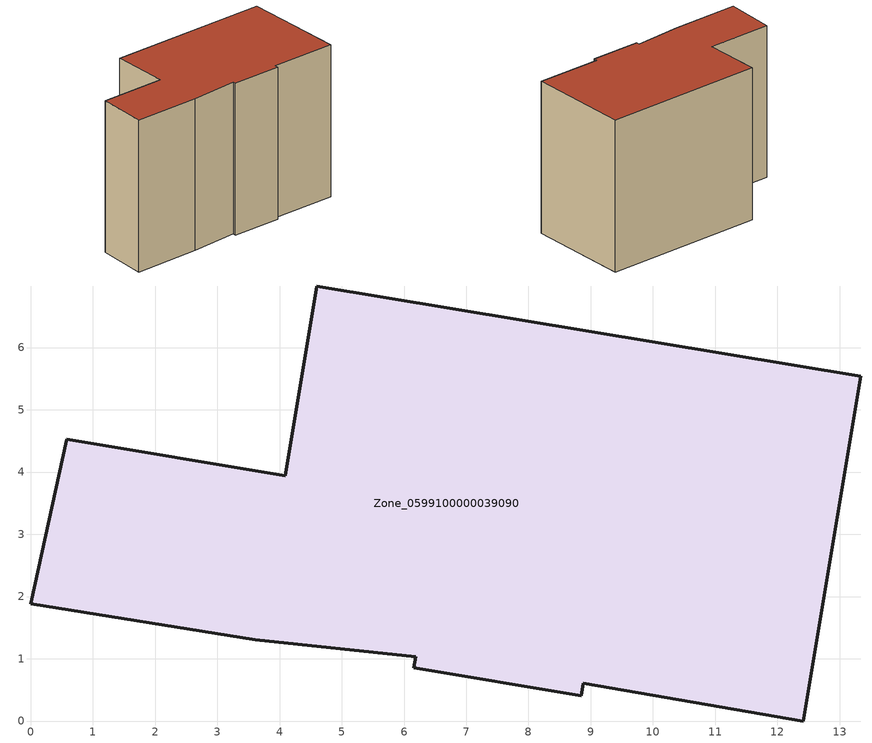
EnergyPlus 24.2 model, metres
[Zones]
Zone_0599100000039090
 floor ground (C_G): 3.61,1.31 0,1.89 0.58,4.53 4.09,3.94 4.6,6.99 13.34,5.54 12.41,0 8.88,0.61 8.85,0.41 6.16,0.86 6.19,1.03 z0
 wall outside (C_F): 6.19,1.03 6.16,0.86 8.85,0.41 8.88,0.61 12.41,0 13.34,5.54 4.6,6.99 4.09,3.94 0.58,4.53 0,1.89 3.61,1.31 6.19,1.03 z0:8.34
 roof outside (C_R): 0,1.89 3.61,1.31 6.19,1.03 6.16,0.86 8.85,0.41 8.88,0.61 12.41,0 13.34,5.54 4.6,6.99 4.09,3.94 0.58,4.53 z8.34
[BUILDING]
Pand.0599100000039090: North Axis=0; Terrain=City; Loads Convergence Tolerance Value=0.04; Temperature Convergence Tolerance Value=0.4; Solar Distribution=FullExterior; Maximum Number of Warmup Days=25; Minimum Number of Warmup Days=1
[Site:Location]
Rotterdam.The.Hague.AP_ZH_NLD Design_Conditions: Latitude=51.96; Longitude=4.45; Time Zone=1; Elevation=-4.5
[SITE:GROUNDTEMPERATURE:BUILDINGSURFACE]
18, 18, 18, 18, 18, 18, 18, 18, 18, 18, 18, 18
[MATERIAL] Thermal Absorptance=0.9; Solar Absorptance=0.7; Visible Absorptance=0.7
Name | Roughness | Thickness | Conductivity | Density | Specific Heat
G.TC.1975-1991 | MediumSmooth | 0.15 | 0.288461 | 540 | 1210
F.TC.1975-1991 | Rough | 0.3 | 0.230769 | 1920 | 840
R.TC.1975-1991 | MediumRough | 0.2 | 0.153846 | 1500 | 1000
[CONSTRUCTION]
C_G: G.TC.1975-1991
C_F: F.TC.1975-1991
C_R: R.TC.1975-1991
[ZONE]
Zone_0599100000039090: Type=1; Multiplier=1; Ceiling Height=Autocalculate; Volume=Autocalculate; Floor Area=autocalculate; Part of Total Floor Area=Yes
[ZONEINFILTRATION:DESIGNFLOWRATE]
Infil_Zone_0599100000039090: Zone or ZoneList or Space or SpaceList=Zone_0599100000039090; Schedule=AlwaysOn; Design Flow Rate Calculation Method=Flow/Area; Flow Rate per Floor Area=0.003; Constant Term Coefficient=1; Temperature Term Coefficient=0; Velocity Term Coefficient=0; Velocity Squared Term Coefficient=0
[HVACTEMPLATE:ZONE:IDEALLOADSAIRSYSTEM]
Zone_0599100000039090: Maximum Heating Supply Air Temperature=50; Minimum Cooling Supply Air Temperature=13; Maximum Heating Supply Air Humidity Ratio=0.0156; Minimum Cooling Supply Air Humidity Ratio=0.0077; Heating Limit=NoLimit; Cooling Limit=NoLimit; Dehumidification Control Type=ConstantSensibleHeatRatio; Cooling Sensible Heat Ratio=0.7; Dehumidification Setpoint=60; Humidification Control Type=None; Humidification Setpoint=30; Outdoor Air Method=None; Outdoor Air Flow Rate per Person=0.00944; Outdoor Air Flow Rate per Zone Floor Area=0; Outdoor Air Flow Rate per Zone=0; Demand Controlled Ventilation Type=None; Outdoor Air Economizer Type=NoEconomizer; Heat Recovery Type=None; Sensible Heat Recovery Effectiveness=0.7; Latent Heat Recovery Effectiveness=0.65
[ZONECONTROL:THERMOSTAT]
ThermostatControl_Zone_0599100000039090: Zone or ZoneList=Zone_0599100000039090; Control Type Schedule=DualSetpointControlType; Control 1=Thermostat_Zone_0599100000039090; Temperature Difference Between Cutout And Setpoint=0
[THERMOSTATSETPOINT:DUALSETPOINT]
Thermostat_Zone_0599100000039090: Heating Setpoint Temperature Schedule=HeatingSetpoint_Zone_0599100000039090; Cooling Setpoint Temperature Schedule=CoolingSetpoint_Zone_0599100000039090
[SCHEDULE:COMPACT]
HeatingSetpoint_Zone_0599100000039090: Through: 12/31, For: AllDays, Until: 24:00, 21
CoolingSetpoint_Zone_0599100000039090: Through: 12/31, For: AllDays, Until: 24:00, 24
DualSetpointControlType: Through: 12/31, For: AllDays, Until: 24:00, 4
AlwaysOn: Through: 12/31, For: AllDays, Until: 24:00, 1
